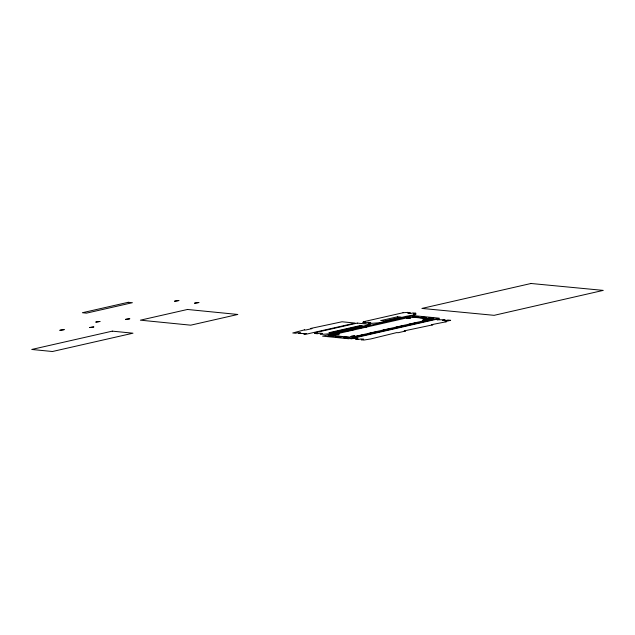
<?xml version="1.0" encoding="UTF-8"?>
<svg xmlns="http://www.w3.org/2000/svg" width="635" height="635" viewBox="0 0 635 635"><rect width="100%" height="100%" fill="white"/><g stroke="black" fill="none" stroke-linecap="round" stroke-linejoin="round"><path stroke-width="0.95" d="M59.912 330.263L64.159 329.644L59.912 330.263M89.67 327.549L93.916 326.93L89.71 327.501M95.845 322.088L100.092 321.469L95.885 322.04M125.603 319.381L129.85 318.762L125.619 319.357M174.617 301.18L178.864 300.553L174.617 301.18M194.604 303.165L198.858 302.546L194.604 303.165M335.161 334.82L338.987 334.256L335.161 334.82M351.012 336.391L354.838 335.836L351.028 336.375M407.027 318.476L410.853 317.921L407.043 318.452M422.886 320.056L426.712 319.492L422.902 320.032M531.035 283.488L421.918 308.427L494.133 315.333L603.25 290.393L531.035 283.488M128.246 302.3L82.399 312.722L86.535 313.134L132.382 302.704L128.246 302.3M187.476 309.467L140.391 320.175L190.714 325.176L237.808 314.468L187.476 309.467M112.292 331.145L31.75 349.456L52.435 351.512L132.977 333.2L112.292 331.145M304.379 329.882L292.751 332.978L295.505 333.248L297.982 332.692L300.744 332.962L298.26 333.526L306.253 333.51L303.776 334.073L305.848 334.28L355.132 323.072L342.035 321.77L310.578 328.47L311.952 328.612L305.76 330.017L304.379 329.882M357.307 323.096L315.039 332.708L317.103 332.915L314.627 333.478L317.381 333.748L319.865 333.184L322.62 333.462L320.143 334.026L322.897 334.296L332.065 333.565L370.411 324.398L357.307 323.096M402.995 312.753L363.204 321.802L365.268 322.008L362.791 322.572L365.554 322.85L368.03 322.286L370.784 322.556L368.308 323.12L371.062 323.398L380.23 322.667L406.114 316.325L414.925 314.777L413.544 314.642L416.092 314.055L413.337 313.785L415.814 313.222L413.06 312.944L410.583 313.507L407.821 313.238L410.297 312.674L407.543 312.396L402.995 312.753M397.613 316.762L380.659 320.611L384.167 320.961L401.122 317.111L397.613 316.762M360.577 325.493L328.93 332.692L330.517 332.851L362.172 325.652L360.577 325.493M413.06 315.579L322.604 336.145L348.805 338.749L439.261 318.183L413.06 315.579M338.122 332.835L330.692 334.526L339.503 332.97L338.122 332.835M351.758 329.732L344.321 331.422L353.131 329.867L351.758 329.732M365.387 326.636L357.949 328.327L366.768 326.771L365.387 326.636M407.146 317.825L334.034 334.447A4.302 0.587 -8.7 0 0 332.391 335.502L348.933 337.145A4.302 0.587 -8.7 0 0 354.719 336.502L427.831 319.881A4.302 0.587 -8.7 0 0 429.482 318.834L412.933 317.19A4.302 0.587 -8.7 0 0 407.146 317.825M330.39 335.502L327.914 336.066L332.049 336.479L334.526 335.915L330.39 335.502M414.647 316.349L412.171 316.913L416.306 317.317L418.782 316.754L414.647 316.349M337.979 336.256L335.502 336.82L339.638 337.233L342.114 336.669L337.979 336.256M422.235 317.103L419.751 317.667L423.886 318.072L426.371 317.508L422.235 317.103M345.559 337.01L343.083 337.574L347.218 337.987L349.695 337.423L345.559 337.01M429.816 317.857L427.339 318.421L431.475 318.826L433.951 318.262L429.816 317.857M361.64 335.169L354.211 336.86L363.022 335.304L361.64 335.169M375.277 332.073L367.84 333.764L376.65 332.208L375.277 332.073M388.906 328.97L381.468 330.66L390.287 329.105L388.906 328.97M402.534 325.874L395.097 327.565L403.916 326.009L402.534 325.874M416.163 322.77L408.734 324.461L417.544 322.905L416.163 322.77M429.8 319.675L422.362 321.366L431.173 319.81L429.8 319.675M437.539 319.024L350.798 338.749L355.346 338.391L358.108 338.661L355.624 339.225L358.386 339.503L360.863 338.939L363.625 339.209L361.14 339.773L363.903 340.05L370.856 338.923L396.74 332.581L398.113 332.724L405.551 331.033L404.17 330.891L432.816 324.834L431.435 324.691L446.445 321.731L445.064 321.596L450.644 320.326L447.881 320.056L445.405 320.619L442.651 320.342L445.127 319.778L437.134 319.794L439.611 319.23L437.539 319.024"/></g></svg>
